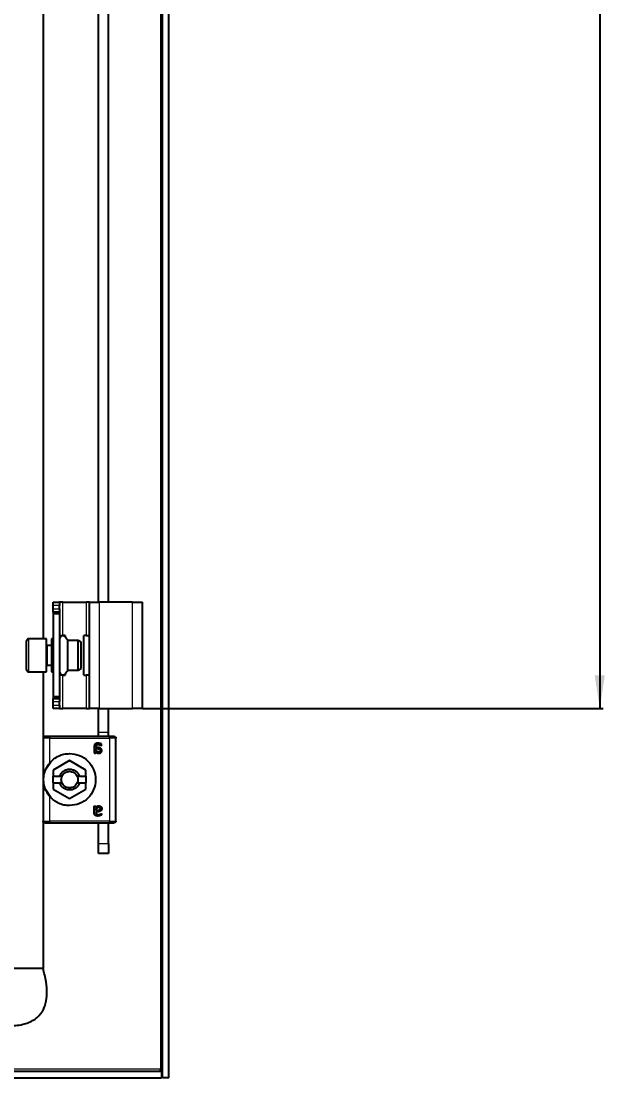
# Model space of a CAD drawing. Header units: millimetres. Extents: x -188 to 1295, y -1228 to 1043.
# Drawn here: x 1118.6 to 1294.8, y -1100 to -781.1 of the extents above; entities that cross this region are included whole.
import ezdxf

# ---------------------------------------------------------------- set-up
doc = ezdxf.new("R2010")
doc.units = ezdxf.units.MM
doc.layers.add('FORMAT', color=7, linetype='Continuous')
doc.styles.add('SLDTEXTSTYLE0', font='TXT', dxfattribs={"width": 0.75})
doc.dimstyles.new('SLDDIMSTYLE0', dxfattribs={"dimtxt": 20, "dimasz": 10, "dimexe": 0, "dimexo": 0.0625, "dimgap": 5, "dimtad": 2, "dimdec": 1, "dimrnd": 1e-09, "dimzin": 12, "dimdsep": 46, "dimtxsty": 'SLDTEXTSTYLE0', "dimsah": 1, "dimcen": 0.09, "dimadec": 0, "dimazin": 3, "dimtfac": 1, "dimtofl": 0, "dimtmove": 0, "dimatfit": 3, "dimfxl": 0, "dimfrac": 2, "dimtolj": 1, "dimtzin": 12, "dimarcsym": 0})

# ---------------------------------------------------------------- blocks, each defined once
blk = doc.blocks.new('_D_5')
at = {"layer": 'FORMAT'}
for p, q in [((1155.22, 743.52), (1294.22, 743.52)), ((1293.22, 743.52), (1293.22, -988.48)), ((1155.22, -988.48), (1294.22, -988.48))]:
    blk.add_line(p, q, dxfattribs=at)
for points in [[(1293.22, 743.52), (1291.68, 733.52), (1294.75, 733.52)], [(1293.22, -988.48), (1294.75, -978.48), (1291.68, -978.48)]]:
    blk.add_solid(points, dxfattribs=at)
at = {"layer": 'FORMAT', "insert": (1267.43, -152.03), "char_height": 20, "attachment_point": 1, "rotation": 90, "style": 'SLDTEXTSTYLE0'}
blk.add_mtext('1732', dxfattribs=at)

msp = doc.modelspace()

# ---------------------------------------------------------------- linework, layer by layer
at = {"color": 7, "linetype": 'Continuous', "lineweight": 25}
for p, q in [((1161.21, -1099.98), (1161.21, 855.02)), ((1163.21, -1099.98), (1163.21, 855.02)), ((1125.21, -447.65), (1125.21, -967.48)), ((1141.91, -956.48), (1141.91, -447.98)), ((1144.91, -956.48), (1144.91, -447.98)), ((1128.21, -956.48), (1130.21, -956.48)), ((1128.21, -957.48), (1128.21, -956.48)), ((1130.21, -956.48), (1130.21, -957.48)), ((1131.21, -956.48), (1130.21, -956.48)), ((1131.21, -956.48), (1138.21, -956.48)), ((1139.21, -956.48), (1138.21, -956.48)), ((1139.21, -956.48), (1142.21, -956.48)), ((1139.21, -988.48), (1139.21, -956.48)), ((1152.21, -956.48), (1142.21, -956.48)), ((1152.21, -956.48), (1155.21, -956.48)), ((1155.21, -988.48), (1155.21, -956.48)), ((1128.21, -958.48), (1128.21, -957.48)), ((1128.21, -959.48), (1128.21, -958.48)), ((1130.21, -959.48), (1128.21, -959.48)), ((1128.21, -959.48), (1128.21, -959.98)), ((1130.21, -958.48), (1130.21, -957.48)), ((1130.21, -958.48), (1130.21, -959.48)), ((1130.21, -959.48), (1130.21, -959.98)), ((1130.21, -959.98), (1128.21, -959.98)), ((1128.21, -959.98), (1128.21, -984.98)), ((1130.21, -959.98), (1130.21, -984.98)), ((1120.21, -974.73), (1120.21, -968.08)), ((1126.21, -967.48), (1120.81, -967.48)), ((1126.21, -975.04), (1126.21, -967.48)), ((1128.21, -967.48), (1127.71, -967.48)), ((1127.71, -967.48), (1127.71, -968.69)), ((1127.71, -968.69), (1127.71, -977.48)), ((1130.21, -966.48), (1131.21, -966.48)), ((1131.91, -966.48), (1131.21, -966.48)), ((1131.91, -966.48), (1131.91, -966.93)), ((1135.84, -967.98), (1132.71, -967.98)), ((1132.71, -976.98), (1132.71, -967.98)), ((1136.71, -968.48), (1135.84, -967.98)), ((1135.84, -976.98), (1135.84, -967.98)), ((1136.71, -976.48), (1136.71, -968.48)), ((1137.51, -978.48), (1137.51, -966.48)), ((1138.21, -966.48), (1137.51, -966.48)), ((1138.21, -966.48), (1139.21, -966.48)), ((1127.71, -969.48), (1126.46, -969.48)), ((1120.21, -976.88), (1120.21, -974.73)), ((1126.21, -977.48), (1126.21, -975.04)), ((1126.46, -975.48), (1127.71, -975.48)), ((1120.81, -977.48), (1126.21, -977.48)), ((1125.21, -977.48), (1125.21, -997.3)), ((1127.71, -977.48), (1128.21, -977.48)), ((1131.21, -978.48), (1130.21, -978.48)), ((1131.21, -978.48), (1131.91, -978.48)), ((1131.91, -978.03), (1131.91, -978.48)), ((1132.71, -976.98), (1135.84, -976.98)), ((1135.84, -976.98), (1136.71, -976.48)), ((1137.51, -978.48), (1138.21, -978.48)), ((1139.21, -978.48), (1138.21, -978.48)), ((1130.21, -984.98), (1128.21, -984.98)), ((1128.21, -984.98), (1128.21, -985.48)), ((1130.21, -984.98), (1130.21, -985.48)), ((1128.21, -986.48), (1128.21, -985.48)), ((1128.21, -985.48), (1130.21, -985.48)), ((1128.21, -987.48), (1128.21, -986.48)), ((1128.21, -988.48), (1128.21, -987.48)), ((1130.21, -988.48), (1128.21, -988.48)), ((1130.21, -985.48), (1130.21, -986.48)), ((1130.21, -987.48), (1130.21, -986.48)), ((1130.21, -987.48), (1130.21, -988.48)), ((1130.21, -988.48), (1131.21, -988.48)), ((1138.21, -988.48), (1131.21, -988.48)), ((1138.21, -988.48), (1139.21, -988.48)), ((1142.21, -988.48), (1139.21, -988.48)), ((1141.91, -995.78), (1141.91, -988.48)), ((1142.21, -988.48), (1152.21, -988.48)), ((1144.91, -995.78), (1144.91, -988.48)), ((1155.21, -988.48), (1152.21, -988.48)), ((1125.21, -997.48), (1125.21, -1022.48)), ((1145.21, -996.98), (1127.21, -996.98)), ((1141.91, -997.03), (1141.91, -995.78)), ((1144.91, -997.03), (1144.91, -995.78)), ((1145.81, -996.98), (1145.56, -996.98)), ((1147.21, -1022.48), (1147.21, -997.48)), ((1140.65, -1000.02), (1140.65, -1001.89)), ((1141.18, -1000.27), (1141.18, -1000.05)), ((1141.56, -1000.27), (1141.18, -1000.27)), ((1141.18, -1000.63), (1141.61, -1000.63)), ((1141.18, -1001.21), (1141.18, -1000.63)), ((1133.21, -1004.26), (1128.26, -1007.12)), ((1138.16, -1007.12), (1133.21, -1004.26)), ((1141.11, -1001.89), (1141.11, -1001.61)), ((1126.04, -1006.85), (1127.55, -1004.6)), ((1128.26, -1007.12), (1128.26, -1008.98)), ((1138.16, -1008.98), (1138.16, -1007.12)), ((1128.26, -1010.98), (1128.26, -1008.98)), ((1128.26, -1008.98), (1130.22, -1008.98)), ((1130.92, -1008.98), (1130.22, -1008.98)), ((1136.2, -1008.98), (1135.5, -1008.98)), ((1136.2, -1008.98), (1138.16, -1008.98)), ((1138.16, -1008.98), (1138.16, -1010.98)), ((1127.55, -1015.36), (1126.04, -1013.1)), ((1128.26, -1010.98), (1128.26, -1012.84)), ((1128.26, -1010.98), (1130.22, -1010.98)), ((1128.26, -1012.84), (1133.21, -1015.69)), ((1130.22, -1010.98), (1130.92, -1010.98)), ((1133.21, -1015.69), (1138.16, -1012.84)), ((1135.5, -1010.98), (1136.2, -1010.98)), ((1136.2, -1010.98), (1138.16, -1010.98)), ((1138.16, -1012.84), (1138.16, -1010.98)), ((1140.65, -1019.94), (1140.65, -1018.07)), ((1141.11, -1018.07), (1141.11, -1018.35)), ((1141.18, -1019.33), (1141.18, -1018.74)), ((1141.61, -1019.33), (1141.18, -1019.33)), ((1141.56, -1019.68), (1141.18, -1019.68)), ((1141.18, -1019.68), (1141.18, -1019.9)), ((1125.21, -1022.65), (1125.21, -1066.98)), ((1127.21, -1022.98), (1145.21, -1022.98)), ((1141.91, -1029.28), (1141.91, -1022.98)), ((1144.91, -1029.28), (1144.91, -1022.98)), ((1145.56, -1022.98), (1145.81, -1022.98)), ((1141.91, -1032.28), (1141.91, -1029.28)), ((1144.91, -1029.28), (1144.91, -1032.28)), ((1144.91, -1032.28), (1141.91, -1032.28)), ((1121.78, -1066.98), (1114.64, -1066.98)), ((1121.93, -1066.98), (1121.78, -1066.98)), ((1124.23, -1066.98), (1121.93, -1066.98)), ((1125.21, -1066.98), (1124.23, -1066.98)), ((871.51, -1097.98), (1160.91, -1097.98)), ((871.51, -1099.98), (1160.91, -1099.98)), ((1160.61, -1097.38), (1160.81, -1097.98)), ((1160.91, -1097.98), (1160.91, -1099.98)), ((1163.21, -1099.98), (1161.21, -1099.98))]:
    msp.add_line(p, q, dxfattribs=at)
at = {"color": 8, "linetype": 'Continuous', "lineweight": 18}
for p, q in [((1160.61, 852.42), (1160.61, -1097.38)), ((1131.21, -966.48), (1131.21, -956.48)), ((1138.21, -956.48), (1138.21, -966.48)), ((1142.21, -988.48), (1142.21, -956.48)), ((1152.21, -988.48), (1152.21, -956.48)), ((1130.21, -957.48), (1128.21, -957.48)), ((1128.21, -958.48), (1130.21, -958.48)), ((1120.81, -967.48), (1120.81, -975.04)), ((1126.46, -969.48), (1126.46, -975.48)), ((1120.81, -975.04), (1120.81, -977.48)), ((1131.21, -988.48), (1131.21, -978.48)), ((1138.21, -978.48), (1138.21, -988.48)), ((1130.21, -986.48), (1128.21, -986.48)), ((1128.21, -987.48), (1130.21, -987.48)), ((1127.21, -1004.92), (1127.21, -997.48)), ((1127.21, -997.48), (1145.21, -997.48)), ((1144.91, -995.78), (1141.91, -995.78)), ((1145.21, -997.48), (1145.21, -1022.48)), ((1133.21, -1012.48), (1133.21, -1013.13)), ((1127.21, -1022.48), (1127.21, -1015.04)), ((1145.21, -1022.48), (1127.21, -1022.48)), ((1141.91, -1029.28), (1144.91, -1029.28)), ((1160.61, -1097.38), (1115.18, -1097.38))]:
    msp.add_line(p, q, dxfattribs=at)
at = {"color": 7, "linetype": 'Continuous', "lineweight": 25}
for centre, radius, start, end in [((1120.81, -968.08), 0.6, 90, 180), ((1126.46, -969.23), 0.25, 180, 270), ((1126.46, -975.73), 0.25, 90, 180), ((1120.81, -976.88), 0.6, 180, 270)]:
    msp.add_arc(centre, radius, start, end, dxfattribs=at)
for points, knots in [([(1132.71, -967.98), (1132.54, -967.83), (1132.19, -967.52), (1131.99, -966.95), (1131.63, -966.65), (1131.29, -966.52), (1130.93, -966.55), (1130.58, -966.74), (1130.33, -967.1), (1130.25, -967.4), (1130.21, -967.55)], [0, 0, 0, 0, 0.185676, 0.371025, 0.466937, 0.562172, 0.656347, 0.751553, 0.873842, 1, 1, 1, 1]), ([(1130.21, -977.41), (1130.25, -977.56), (1130.33, -977.86), (1130.58, -978.22), (1130.93, -978.41), (1131.29, -978.44), (1131.63, -978.31), (1131.99, -978.01), (1132.19, -977.44), (1132.54, -977.13), (1132.71, -976.98)], [0, 0, 0, 0, 0.126158, 0.248447, 0.343653, 0.437828, 0.533063, 0.628975, 0.814324, 1, 1, 1, 1]), ([(1141.76, -998.98), (1141.62, -998.99), (1141.39, -999), (1141.11, -999.09), (1140.92, -999.21), (1140.78, -999.38), (1140.67, -999.65), (1140.66, -999.87), (1140.65, -1000.02)], [0, 0, 0, 0, 0.250089, 0.382495, 0.500259, 0.622163, 0.750133, 1, 1, 1, 1]), ([(1141.18, -1000.05), (1141.18, -999.97), (1141.19, -999.83), (1141.25, -999.66), (1141.32, -999.55), (1141.43, -999.47), (1141.55, -999.42), (1141.69, -999.39), (1141.78, -999.39), (1141.82, -999.39)], [0, 0, 0, 0, 0.250023, 0.382539, 0.499802, 0.620838, 0.749652, 0.874777, 1, 1, 1, 1]), ([(1141.9, -1001.63), (1141.83, -1001.62), (1141.69, -1001.61), (1141.43, -1001.47), (1141.28, -1001.32), (1141.18, -1001.21)], [0, 0, 0, 0, 0.249939, 0.499864, 1, 1, 1, 1]), ([(1142.95, -1001.19), (1142.94, -1001.12), (1142.93, -1000.96), (1142.84, -1000.74), (1142.68, -1000.56), (1142.42, -1000.4), (1142.03, -1000.29), (1141.72, -1000.28), (1141.56, -1000.27)], [0, 0, 0, 0, 0.125049, 0.249886, 0.370856, 0.49982, 0.749609, 1, 1, 1, 1]), ([(1141.61, -1000.63), (1141.71, -1000.63), (1141.89, -1000.64), (1142.12, -1000.7), (1142.26, -1000.79), (1142.35, -1000.89), (1142.41, -1001.02), (1142.41, -1001.11), (1142.42, -1001.16)], [0, 0, 0, 0, 0.279652, 0.500248, 0.629485, 0.750186, 0.875763, 1, 1, 1, 1]), ([(1142.83, -999.48), (1142.83, -999.42), (1142.83, -999.34), (1142.76, -999.25), (1142.63, -999.16), (1142.3, -999.03), (1141.98, -999), (1141.76, -998.98)], [0, 0, 0, 0, 0.124693, 0.187182, 0.249773, 0.500039, 1, 1, 1, 1]), ([(1141.82, -999.39), (1141.98, -999.41), (1142.22, -999.44), (1142.48, -999.56), (1142.6, -999.63), (1142.67, -999.67), (1142.71, -999.68), (1142.73, -999.68)], [0, 0, 0, 0, 0.4987, 0.749508, 0.874949, 0.946783, 1, 1, 1, 1]), ([(1142.42, -1001.16), (1142.41, -1001.22), (1142.4, -1001.32), (1142.34, -1001.44), (1142.27, -1001.51), (1142.19, -1001.57), (1142.1, -1001.6), (1142, -1001.62), (1141.94, -1001.62), (1141.9, -1001.63)], [0, 0, 0, 0, 0.2491681, 0.3736348, 0.4993903, 0.6193944, 0.7496557, 0.8747703, 1, 1, 1, 1]), ([(1141.99, -1002.04), (1142.11, -1002.03), (1142.29, -1002.02), (1142.52, -1001.93), (1142.67, -1001.84), (1142.79, -1001.71), (1142.92, -1001.5), (1142.93, -1001.32), (1142.95, -1001.19)], [0, 0, 0, 0, 0.25007, 0.379181, 0.500499, 0.62417, 0.750842, 1, 1, 1, 1]), ([(1142.73, -999.68), (1142.74, -999.68), (1142.75, -999.68), (1142.77, -999.67), (1142.79, -999.66), (1142.8, -999.63), (1142.82, -999.59), (1142.82, -999.55), (1142.83, -999.51), (1142.83, -999.49), (1142.83, -999.48)], [0, 0, 0, 0, 0.128825, 0.180169, 0.243397, 0.36986, 0.499864, 0.749649, 0.843476, 1, 1, 1, 1]), ([(1140.65, -1001.89), (1140.65, -1001.9), (1140.65, -1001.92), (1140.67, -1001.93), (1140.69, -1001.96), (1140.77, -1001.98), (1140.84, -1001.98), (1140.88, -1001.98)], [0, 0, 0, 0, 0.124881, 0.183376, 0.250934, 0.500336, 1, 1, 1, 1]), ([(1140.88, -1001.98), (1140.93, -1001.98), (1140.99, -1001.98), (1141.07, -1001.96), (1141.1, -1001.94), (1141.11, -1001.92), (1141.11, -1001.9), (1141.11, -1001.89)], [0, 0, 0, 0, 0.499718, 0.749437, 0.810587, 0.875078, 1, 1, 1, 1]), ([(1141.11, -1001.61), (1141.23, -1001.72), (1141.42, -1001.89), (1141.7, -1002), (1141.86, -1002.03), (1141.94, -1002.04), (1141.99, -1002.04)], [0, 0, 0, 0, 0.499113, 0.749325, 0.874665, 1, 1, 1, 1]), ([(1127.21, -1015.04), (1126.92, -1014.66), (1126.35, -1013.91), (1125.8, -1012.66), (1125.45, -1011.38), (1125.32, -1009.98), (1125.45, -1008.57), (1125.8, -1007.29), (1126.36, -1006.05), (1126.93, -1005.29), (1127.21, -1004.92)], [0, 0, 0, 0, 0.125762, 0.25037, 0.375307, 0.500139, 0.62481, 0.749763, 0.874888, 1, 1, 1, 1]), ([(1140.65, -1018.07), (1140.65, -1018.06), (1140.65, -1018.04), (1140.67, -1018.02), (1140.69, -1018), (1140.77, -1017.98), (1140.84, -1017.98), (1140.88, -1017.98)], [0, 0, 0, 0, 0.124884, 0.186377, 0.250914, 0.500322, 1, 1, 1, 1]), ([(1141.76, -1020.98), (1141.69, -1020.98), (1141.54, -1020.97), (1141.32, -1020.94), (1141.11, -1020.87), (1140.92, -1020.75), (1140.78, -1020.58), (1140.67, -1020.31), (1140.66, -1020.08), (1140.65, -1019.94)], [0, 0, 0, 0, 0.1252554, 0.2504368, 0.3830659, 0.5004929, 0.622629, 0.7502495, 1, 1, 1, 1]), ([(1140.88, -1017.98), (1140.93, -1017.98), (1140.99, -1017.98), (1141.05, -1018), (1141.08, -1018.01), (1141.1, -1018.02), (1141.11, -1018.04), (1141.11, -1018.06), (1141.11, -1018.07)], [0, 0, 0, 0, 0.499162, 0.644242, 0.749698, 0.813605, 0.875217, 1, 1, 1, 1]), ([(1141.11, -1018.35), (1141.23, -1018.24), (1141.42, -1018.07), (1141.73, -1017.94), (1141.9, -1017.93), (1141.99, -1017.92)], [0, 0, 0, 0, 0.499364, 0.749701, 1, 1, 1, 1]), ([(1141.18, -1018.74), (1141.28, -1018.64), (1141.43, -1018.48), (1141.66, -1018.37), (1141.79, -1018.34), (1141.87, -1018.33), (1141.9, -1018.33)], [0, 0, 0, 0, 0.499765, 0.749504, 0.874771, 1, 1, 1, 1]), ([(1141.18, -1019.9), (1141.18, -1019.95), (1141.18, -1020.04), (1141.21, -1020.17), (1141.25, -1020.3), (1141.32, -1020.41), (1141.43, -1020.49), (1141.6, -1020.56), (1141.73, -1020.56), (1141.82, -1020.57)], [0, 0, 0, 0, 0.125295, 0.250514, 0.383518, 0.50035, 0.621938, 0.750243, 1, 1, 1, 1]), ([(1142.95, -1018.76), (1142.94, -1018.8), (1142.94, -1018.88), (1142.91, -1019.04), (1142.84, -1019.22), (1142.68, -1019.4), (1142.41, -1019.56), (1142.03, -1019.67), (1141.72, -1019.68), (1141.56, -1019.68)], [0, 0, 0, 0, 0.0626366, 0.1252782, 0.2500723, 0.3748405, 0.4999941, 0.7496958, 1, 1, 1, 1]), ([(1142.42, -1018.8), (1142.41, -1018.85), (1142.41, -1018.94), (1142.35, -1019.07), (1142.26, -1019.17), (1142.12, -1019.26), (1141.89, -1019.32), (1141.71, -1019.33), (1141.61, -1019.33)], [0, 0, 0, 0, 0.124446, 0.249795, 0.37, 0.499734, 0.719932, 1, 1, 1, 1]), ([(1141.82, -1020.57), (1141.98, -1020.55), (1142.29, -1020.53), (1142.55, -1020.32), (1142.71, -1020.28), (1142.73, -1020.27)], [0, 0, 0, 0, 0.498852, 0.946609, 1, 1, 1, 1]), ([(1141.9, -1018.33), (1141.97, -1018.34), (1142.07, -1018.34), (1142.19, -1018.39), (1142.27, -1018.45), (1142.34, -1018.52), (1142.39, -1018.61), (1142.41, -1018.7), (1142.41, -1018.77), (1142.42, -1018.8)], [0, 0, 0, 0, 0.2496231, 0.3771401, 0.499734, 0.6227303, 0.7498125, 0.8748762, 1, 1, 1, 1]), ([(1141.99, -1017.92), (1142.11, -1017.93), (1142.29, -1017.94), (1142.52, -1018.02), (1142.67, -1018.12), (1142.79, -1018.25), (1142.92, -1018.46), (1142.93, -1018.64), (1142.95, -1018.76)], [0, 0, 0, 0, 0.25007, 0.379559, 0.500499, 0.624556, 0.750843, 1, 1, 1, 1]), ([(1142.73, -1020.27), (1142.74, -1020.27), (1142.75, -1020.28), (1142.77, -1020.29), (1142.79, -1020.3), (1142.8, -1020.32), (1142.83, -1020.38), (1142.83, -1020.44), (1142.83, -1020.48)], [0, 0, 0, 0, 0.13107, 0.182437, 0.243796, 0.371388, 0.500442, 1, 1, 1, 1]), ([(1142.83, -1020.48), (1142.83, -1020.51), (1142.83, -1020.56), (1142.81, -1020.64), (1142.76, -1020.71), (1142.63, -1020.8), (1142.3, -1020.93), (1141.98, -1020.96), (1141.76, -1020.98)], [0, 0, 0, 0, 0.062686, 0.125173, 0.187628, 0.250185, 0.500314, 1, 1, 1, 1]), ([(1110.21, -1083.98), (1111.94, -1084.15), (1115.08, -1084.45), (1119.4, -1083.93), (1122.84, -1082.51), (1125.05, -1080.19), (1126.14, -1077.42), (1126.46, -1074.38), (1126.16, -1070.81), (1125.54, -1068.33), (1125.21, -1066.98)], [0, 0, 0, 0, 0.176713, 0.320911, 0.440308, 0.54837, 0.6374, 0.738878, 0.858543, 1, 1, 1, 1]), ([(1160.91, -1097.98), (1160.86, -1097.98), (1160.81, -1097.91), (1160.71, -1097.69), (1160.66, -1097.54), (1160.61, -1097.38)], [0, 0, 0, 0, 0.5, 0.5, 1, 1, 1, 1]), ([(1160.91, -1098.3), (1160.95, -1098.43), (1161.15, -1098.99), (1161.18, -1099.55), (1161.21, -1099.98)], [0, 0, 0, 0, 0.226541, 1, 1, 1, 1])]:
    msp.add_open_spline(points, degree=3, knots=knots, dxfattribs=at)
for points in [[(1125.71, -996.98), (1125.64, -996.99), (1125.51, -997), (1125.35, -997.12), (1125.23, -997.28), (1125.22, -997.41), (1125.21, -997.48)], [(1127.21, -996.98), (1127.01, -996.98), (1126.62, -996.98), (1126.12, -996.98), (1125.78, -996.98), (1125.73, -996.98), (1125.71, -996.98)], [(1146.71, -996.98), (1146.69, -996.98), (1146.64, -996.98), (1146.3, -996.98), (1145.8, -996.98), (1145.41, -996.98), (1145.21, -996.98)], [(1146.71, -996.98), (1146.78, -996.99), (1146.91, -997), (1147.07, -997.12), (1147.19, -997.28), (1147.2, -997.41), (1147.21, -997.48)], [(1127.21, -1004.92), (1127.6, -1004.5), (1128.39, -1003.68), (1129.88, -1002.81), (1131.5, -1002.24), (1132.64, -1002.16), (1133.21, -1002.13)], [(1133.21, -1002.13), (1134.24, -1002.25), (1136.29, -1002.48), (1138.91, -1004.3), (1140.65, -1006.89), (1141.26, -1009.98), (1140.65, -1013.06), (1138.91, -1015.66), (1136.29, -1017.48), (1134.24, -1017.71), (1133.21, -1017.83)], [(1130.22, -1008.98), (1130.36, -1008.68), (1130.62, -1008.08), (1131.34, -1007.38), (1132.23, -1006.93), (1133.21, -1006.78), (1134.19, -1006.93), (1135.08, -1007.38), (1135.8, -1008.08), (1136.07, -1008.68), (1136.2, -1008.98)], [(1130.92, -1008.98), (1131.03, -1008.77), (1131.26, -1008.34), (1131.82, -1007.86), (1132.49, -1007.54), (1132.97, -1007.5), (1133.21, -1007.48)], [(1133.21, -1007.48), (1133.45, -1007.5), (1133.94, -1007.54), (1134.6, -1007.86), (1135.16, -1008.34), (1135.39, -1008.77), (1135.5, -1008.98)], [(1130.92, -1010.98), (1130.86, -1010.82), (1130.74, -1010.5), (1130.69, -1009.98), (1130.74, -1009.46), (1130.86, -1009.14), (1130.92, -1008.98)], [(1135.5, -1008.98), (1135.56, -1009.14), (1135.68, -1009.46), (1135.73, -1009.98), (1135.68, -1010.5), (1135.56, -1010.82), (1135.5, -1010.98)], [(1133.21, -1013.13), (1132.88, -1013.1), (1132.23, -1013.04), (1131.34, -1012.57), (1130.62, -1011.88), (1130.36, -1011.28), (1130.22, -1010.98)], [(1133.21, -1012.48), (1132.97, -1012.46), (1132.49, -1012.42), (1131.82, -1012.1), (1131.26, -1011.62), (1131.03, -1011.19), (1130.92, -1010.98)], [(1136.2, -1010.98), (1136.07, -1011.28), (1135.8, -1011.88), (1135.08, -1012.57), (1134.19, -1013.04), (1133.54, -1013.1), (1133.21, -1013.13)], [(1135.5, -1010.98), (1135.39, -1011.19), (1135.16, -1011.62), (1134.6, -1012.1), (1133.94, -1012.42), (1133.45, -1012.46), (1133.21, -1012.48)], [(1133.21, -1017.83), (1132.64, -1017.79), (1131.5, -1017.72), (1129.88, -1017.15), (1128.39, -1016.28), (1127.6, -1015.45), (1127.21, -1015.04)], [(1125.71, -1022.98), (1125.64, -1022.97), (1125.51, -1022.96), (1125.35, -1022.84), (1125.23, -1022.68), (1125.22, -1022.54), (1125.21, -1022.48)], [(1125.71, -1022.98), (1125.73, -1022.98), (1125.78, -1022.98), (1126.12, -1022.98), (1126.62, -1022.98), (1127.01, -1022.98), (1127.21, -1022.98)], [(1145.21, -1022.98), (1145.41, -1022.98), (1145.8, -1022.98), (1146.3, -1022.98), (1146.64, -1022.98), (1146.69, -1022.98), (1146.71, -1022.98)], [(1147.21, -1022.48), (1147.2, -1022.54), (1147.19, -1022.68), (1147.07, -1022.84), (1146.91, -1022.96), (1146.78, -1022.97), (1146.71, -1022.98)]]:
    msp.add_open_spline(points, degree=3, dxfattribs=at)
at = {"color": 8, "linetype": 'Continuous', "lineweight": 18}
for points in [[(1127.21, -997.48), (1126.95, -997.48), (1126.42, -997.48), (1125.76, -997.48), (1125.3, -997.48), (1125.24, -997.48), (1125.21, -997.48)], [(1127.21, -996.98), (1127.21, -996.99), (1127.21, -997), (1127.21, -997.12), (1127.21, -997.28), (1127.21, -997.41), (1127.21, -997.48)], [(1145.21, -997.48), (1145.21, -997.41), (1145.21, -997.28), (1145.21, -997.12), (1145.21, -997), (1145.21, -996.99), (1145.21, -996.98)], [(1147.21, -997.48), (1147.18, -997.48), (1147.12, -997.48), (1146.66, -997.48), (1146, -997.48), (1145.47, -997.48), (1145.21, -997.48)], [(1125.21, -1022.48), (1125.24, -1022.48), (1125.3, -1022.48), (1125.76, -1022.48), (1126.42, -1022.48), (1126.95, -1022.48), (1127.21, -1022.48)], [(1127.21, -1022.48), (1127.21, -1022.54), (1127.21, -1022.68), (1127.21, -1022.84), (1127.21, -1022.96), (1127.21, -1022.97), (1127.21, -1022.98)], [(1145.21, -1022.98), (1145.21, -1022.97), (1145.21, -1022.96), (1145.21, -1022.84), (1145.21, -1022.68), (1145.21, -1022.54), (1145.21, -1022.48)], [(1145.21, -1022.48), (1145.47, -1022.48), (1146, -1022.48), (1146.66, -1022.48), (1147.12, -1022.48), (1147.18, -1022.48), (1147.21, -1022.48)]]:
    msp.add_open_spline(points, degree=3, dxfattribs=at)

# ---------------------------------------------------------------- dimensions: what is measured, and where the dimension line sits
at = {"layer": 'FORMAT'}
dim = msp.add_linear_dim(base=(1293.22, -988.48), p1=(1155.21, 743.52), p2=(1155.21, -988.48), angle=90, dimstyle='SLDDIMSTYLE0', dxfattribs=at)
dim.commit()
dim.dimension.update_dxf_attribs({"geometry": '_D_5', "text_midpoint": (1293.22, -122.48), "dimtype": 160})

doc.saveas('drawing.dxf')
